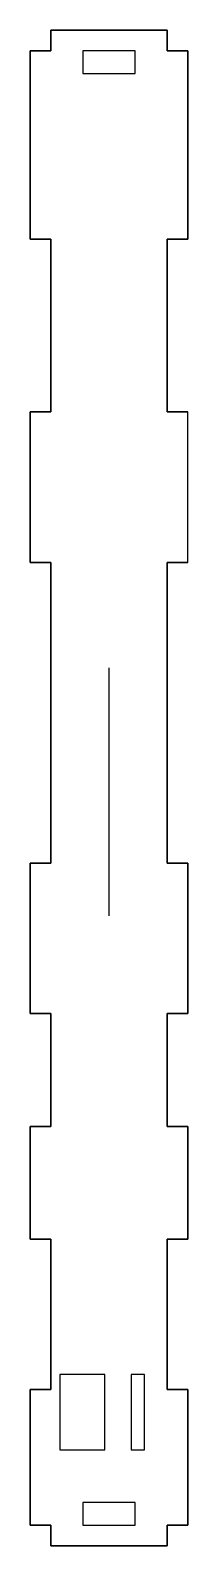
# Model space of a CAD drawing. Header units: millimetres. Extents: x 0 to 21, y -199 to 3.
import ezdxf

# ---------------------------------------------------------------- set-up
doc = ezdxf.new("R2010")
doc.units = ezdxf.units.MM

msp = doc.modelspace()

# ---------------------------------------------------------------- linework, layer by layer
for p, q in [((21, -68), (21, -48)), ((10.5, -82), (10.5, -115))]:
    msp.add_line(p, q)
for points in [[(0, 0), (0, -25), (2.75, -25), (2.75, -48), (0, -48), (0, -68), (2.75, -68), (2.75, -108), (0, -108), (0, -128), (2.75, -128), (2.75, -143), (0, -143), (0, -158), (2.75, -158), (2.75, -178), (0, -178), (0, -196), (2.75, -196), (2.75, -198.75), (18.25, -198.75), (18.25, -196), (21, -196), (21, -178), (18.25, -178), (18.25, -158), (21, -158), (21, -143), (18.25, -143), (18.25, -128), (21, -128), (21, -108), (18.25, -108), (18.25, -68), (21, -68), (21, -48), (18.25, -48), (18.25, -25), (21, -25), (21, 0), (18.25, 0), (18.25, 2.75), (2.75, 2.75), (2.75, 0)], [(14, 0), (7, 0), (7, -3), (14, -3)], [(9.95, -176), (3.95, -176), (3.95, -186), (9.95, -186)], [(15.25, -176), (13.45, -176), (13.45, -186), (15.25, -186)], [(14, -193), (7, -193), (7, -196), (14, -196)]]:
    msp.add_lwpolyline(points, close=True)
msp.add_lwpolyline([(21, -68), (18.25, -68), (18.25, -108), (21, -108), (21, -128), (18.25, -128), (18.25, -143), (21, -143), (21, -158), (18.25, -158), (18.25, -178), (21, -178), (21, -196), (18.25, -196), (18.25, -198.75), (2.75, -198.75), (2.75, -196), (0, -196), (0, -178), (2.75, -178), (2.75, -158), (0, -158), (0, -143), (2.75, -143), (2.75, -128), (0, -128), (0, -108), (2.75, -108), (2.75, -68), (0, -68), (0, -48), (2.75, -48), (2.75, -25), (0, -25), (0, 0), (2.75, 0), (2.75, 2.75), (18.25, 2.75), (18.25, 0), (21, 0), (21, -25), (18.25, -25), (18.25, -48), (21, -48)])

doc.saveas('drawing.dxf')
